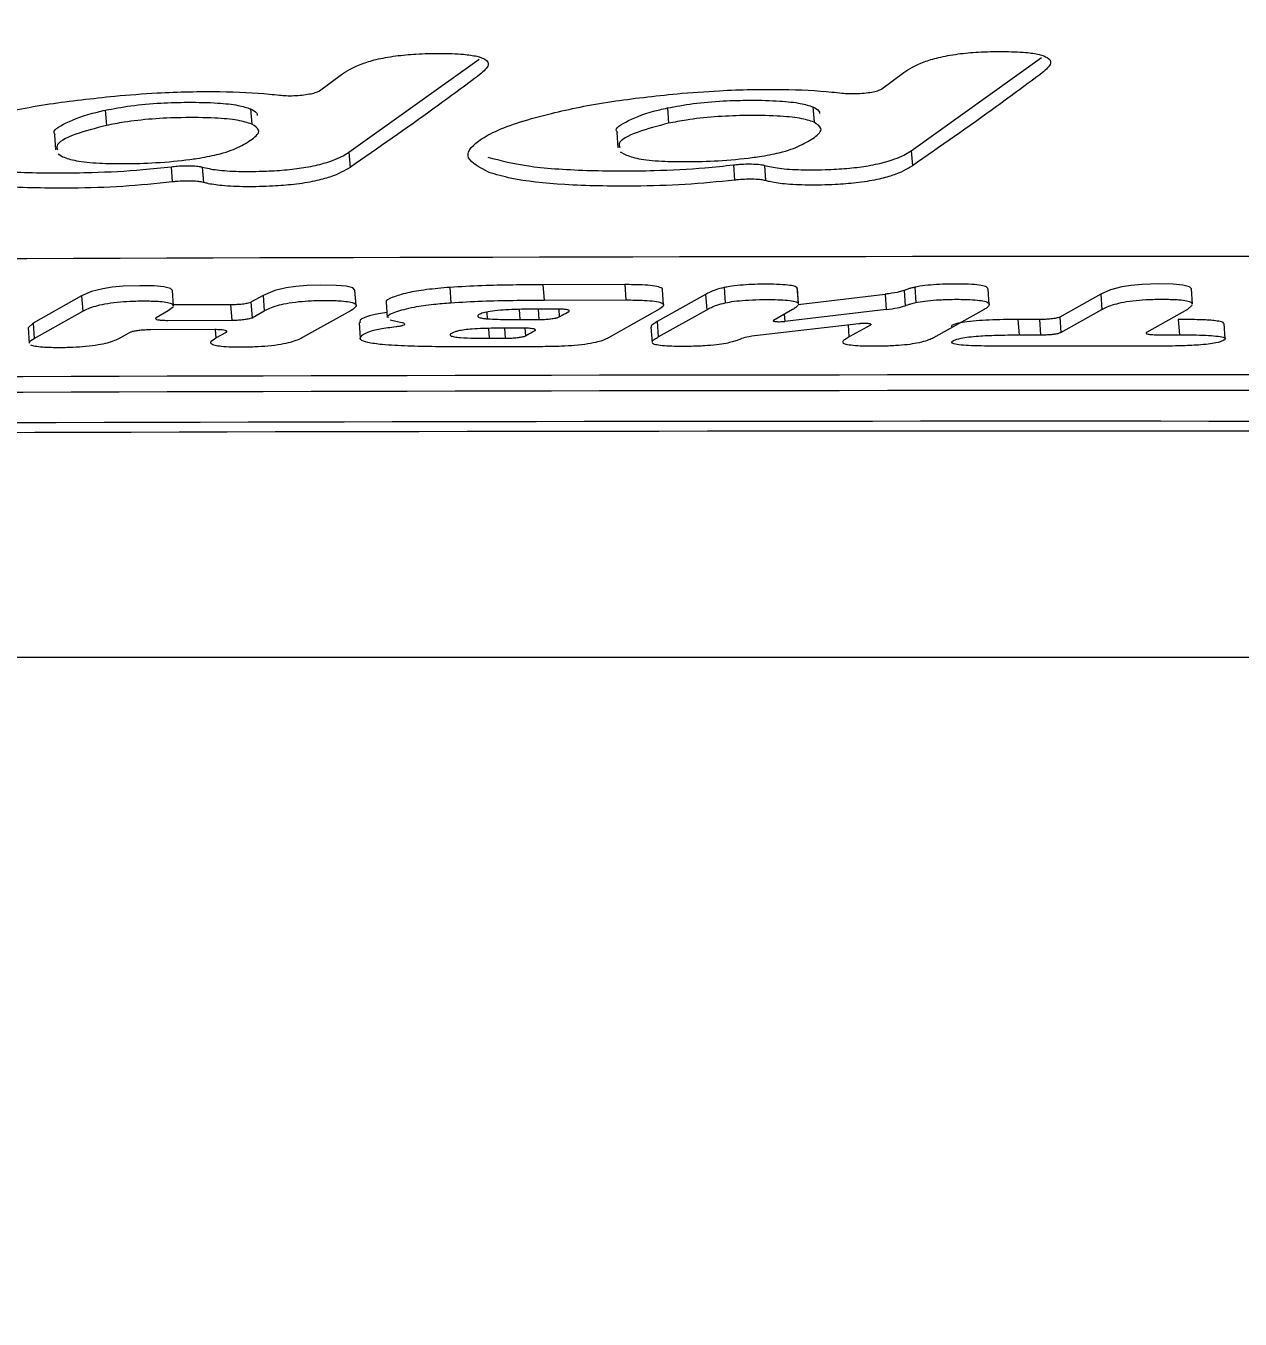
# Model space of a CAD drawing. Header units: millimetres. Extents: x -8327 to 9087, y -6583 to 5996.
# Drawn here: x 5940.01 to 5955.43, y -162.47 to -146.06 of the extents above; entities that cross this region are included whole.
import ezdxf

# ---------------------------------------------------------------- set-up
doc = ezdxf.new("R2010")
doc.units = ezdxf.units.MM
for name, color, linetype in [('DIKOM_ОБЪЕКТ', 7, 'Continuous'), ('DIKOM_РАЗМЕР_ЗОНА', 7, 'Continuous'), ('DIKOM_РАЗМЕР_ОБЪЕКТА', 7, 'Continuous')]:
    doc.layers.add(name, color=color, linetype=linetype)
doc.styles.add('style1', font='arial.ttf', dxfattribs={"width": 0.8})
doc.dimstyles.new('1-50', dxfattribs={"dimtxt": 300, "dimasz": 200, "dimexe": 100, "dimexo": 0, "dimgap": 100, "dimtad": 1, "dimtxsty": 'style1', "dimcen": 200, "dimclrd": 7, "dimclre": 7, "dimclrt": 7, "dimadec": 1, "dimazin": 2, "dimtfac": 1, "dimtmove": 0, "dimatfit": 2, "dimfxl": 0, "dimlwd": 25, "dimlwe": 18, "dimarcsym": 0})

# ---------------------------------------------------------------- blocks, each defined once
blk = doc.blocks.new('*D9')
at = {"layer": 'Defpoints', "color": 0, "transparency": 16777216}
for p in [(7087.366, 843.902), (-4957.594, 227.929), (7087.366, -4838.641)]:
    blk.add_point(p, dxfattribs=at)
at = {"layer": 'DIKOM_РАЗМЕР_ОБЪЕКТА', "color": 7, "lineweight": 18, "transparency": 16777216}
for p, q in [((7087.366, 843.902), (7087.366, -4938.641)), ((-4957.594, 227.929), (-4957.594, -4938.641))]:
    blk.add_line(p, q, dxfattribs=at)
at = {"layer": 'DIKOM_РАЗМЕР_ОБЪЕКТА', "color": 7, "lineweight": 25, "transparency": 16777216}
blk.add_line((-4757.594, -4838.641), (6887.366, -4838.641), dxfattribs=at)
at = {"layer": 'DIKOM_РАЗМЕР_ОБЪЕКТА', "color": 7, "transparency": 16777216}
for points in [[(-4757.594, -4805.308), (-4757.594, -4871.975), (-4957.594, -4838.641)], [(6887.366, -4805.308), (6887.366, -4871.975), (7087.366, -4838.641)]]:
    blk.add_solid(points, dxfattribs=at)
at = {"layer": 'DIKOM_РАЗМЕР_ОБЪЕКТА', "color": 7, "transparency": 16777216, "insert": (4098.945, -4585.469), "char_height": 300, "attachment_point": 5, "style": 'style1'}
blk.add_mtext('12040', dxfattribs=at)
blk = doc.blocks.new('*D12')
at = {"layer": 'Defpoints', "color": 0, "transparency": 16777216}
for p in [(-6501.585, 227.929), (9087.366, 227.928), (9087.366, -6483.303)]:
    blk.add_point(p, dxfattribs=at)
at = {"layer": 'DIKOM_РАЗМЕР_ЗОНА', "color": 7, "lineweight": 18, "transparency": 16777216}
for p, q in [((-6501.585, 227.929), (-6501.585, -6583.303)), ((9087.366, 227.928), (9087.366, -6583.303))]:
    blk.add_line(p, q, dxfattribs=at)
at = {"layer": 'DIKOM_РАЗМЕР_ЗОНА', "color": 7, "lineweight": 25, "transparency": 16777216}
blk.add_line((-6301.585, -6483.303), (8887.366, -6483.303), dxfattribs=at)
at = {"layer": 'DIKOM_РАЗМЕР_ЗОНА', "color": 7, "transparency": 16777216}
for points in [[(-6301.585, -6449.97), (-6301.585, -6516.637), (-6501.585, -6483.303)], [(8887.366, -6449.97), (8887.366, -6516.637), (9087.366, -6483.303)]]:
    blk.add_solid(points, dxfattribs=at)
at = {"layer": 'DIKOM_РАЗМЕР_ЗОНА', "color": 7, "transparency": 16777216, "insert": (2981.198, -6230.131), "char_height": 300, "attachment_point": 5, "style": 'style1'}
blk.add_mtext('15500', dxfattribs=at)

msp = doc.modelspace()

# ---------------------------------------------------------------- linework, layer by layer
at = {"layer": 'DIKOM_ОБЪЕКТ', "color": 7, "linetype": 'Continuous', "lineweight": 15}
for p, q in [((5944.115, -147.664), (5945.768, -146.482)), ((5951.252, -147.645), (5952.906, -146.461)), ((5943.74, -146.886), (5944.019, -146.679)), ((5950.877, -146.862), (5951.156, -146.654)), ((5941.022, -147.131), (5941.036, -147.325)), ((5942.867, -147.114), (5942.881, -147.308)), ((5948.159, -147.103), (5948.173, -147.297)), ((5950.004, -147.089), (5950.018, -147.283)), ((5940.378, -147.442), (5940.392, -147.635)), ((5947.515, -147.414), (5947.529, -147.608)), ((5940.422, -147.686), (5940.482, -147.722)), ((5944.115, -147.664), (5944.129, -147.858)), ((5947.559, -147.659), (5947.619, -147.694)), ((5951.252, -147.645), (5951.266, -147.838)), ((5941.859, -147.848), (5941.873, -148.042)), ((5942.253, -147.853), (5942.267, -148.047)), ((5948.996, -147.825), (5949.01, -148.019)), ((5949.39, -147.831), (5949.404, -148.025)), ((5947.616, -149.345), (5946.577, -149.347)), ((5947.616, -149.345), (5947.63, -149.539)), ((5940.722, -149.488), (5940.107, -149.832)), ((5940.722, -149.488), (5940.736, -149.682)), ((5941.888, -149.613), (5941.874, -149.419)), ((5943.026, -149.481), (5942.871, -149.569)), ((5943.026, -149.481), (5943.04, -149.676)), ((5944.205, -149.608), (5944.191, -149.414)), ((5945.395, -149.38), (5945.409, -149.574)), ((5946.577, -149.347), (5946.591, -149.541)), ((5948.642, -149.469), (5948.027, -149.814)), ((5948.109, -149.603), (5948.095, -149.409)), ((5948.642, -149.469), (5948.656, -149.664)), ((5948.877, -149.381), (5948.891, -149.575)), ((5949.803, -149.394), (5949.801, -149.38)), ((5949.801, -149.38), (5949.815, -149.574)), ((5949.823, -149.588), (5949.809, -149.394)), ((5949.818, -149.595), (5950.92, -149.467)), ((5950.92, -149.467), (5950.934, -149.661)), ((5951.162, -149.418), (5951.176, -149.612)), ((5951.296, -149.378), (5951.31, -149.573)), ((5952.242, -149.596), (5952.228, -149.401)), ((5953.657, -149.464), (5953.138, -149.756)), ((5953.657, -149.464), (5953.67, -149.659)), ((5954.822, -149.593), (5954.809, -149.399)), ((5941.886, -149.625), (5941.822, -149.679)), ((5942.613, -149.601), (5941.887, -149.603)), ((5942.613, -149.601), (5942.627, -149.796)), ((5942.871, -149.569), (5942.886, -149.764)), ((5944.142, -149.672), (5943.527, -150.017)), ((5944.589, -149.568), (5944.602, -149.763)), ((5946.275, -149.66), (5946.284, -149.787)), ((5946.758, -149.655), (5946.516, -149.655)), ((5946.516, -149.655), (5946.525, -149.787)), ((5946.591, -149.541), (5947.63, -149.539)), ((5946.777, -149.655), (5946.784, -149.755)), ((5948.061, -149.652), (5947.4, -150.024)), ((5948.041, -150.009), (5948.656, -149.664)), ((5949.743, -149.662), (5949.503, -149.799)), ((5950.934, -149.661), (5949.646, -149.811)), ((5949.815, -149.574), (5949.817, -149.588)), ((5952.179, -149.66), (5951.564, -150.005)), ((5953.152, -149.951), (5953.67, -149.659)), ((5954.758, -149.659), (5954.24, -149.951)), ((5954.82, -149.605), (5954.758, -149.659)), ((5940.107, -149.832), (5940.044, -149.893)), ((5940.107, -149.832), (5940.121, -150.027)), ((5940.121, -150.027), (5940.736, -149.682)), ((5941.822, -149.679), (5941.668, -149.767)), ((5941.815, -149.798), (5942.627, -149.796)), ((5942.886, -149.764), (5943.04, -149.676)), ((5944.244, -149.831), (5944.258, -150.025)), ((5944.786, -149.83), (5944.64, -149.794)), ((5945.864, -149.694), (5945.87, -149.779)), ((5946.284, -149.787), (5946.525, -149.787)), ((5946.904, -149.675), (5946.905, -149.686)), ((5948.027, -149.814), (5948.041, -150.009)), ((5949.64, -149.721), (5949.646, -149.811)), ((5952.88, -149.787), (5952.607, -149.788)), ((5952.607, -149.788), (5952.621, -149.982)), ((5952.88, -149.787), (5952.894, -149.982)), ((5953.138, -149.756), (5953.152, -149.951)), ((5954.642, -149.787), (5954.656, -149.982)), ((5955.236, -150.032), (5955.222, -149.837)), ((5940.043, -149.893), (5940.057, -150.088)), ((5941.341, -149.95), (5941.208, -150.024)), ((5942.412, -149.916), (5941.599, -149.919)), ((5942.418, -149.916), (5942.426, -150.02)), ((5942.426, -150.02), (5942.559, -149.947)), ((5942.558, -149.936), (5942.559, -149.947)), ((5945.887, -149.9), (5945.896, -150.026)), ((5946.329, -149.897), (5946.087, -149.898)), ((5946.088, -149.898), (5946.097, -150.026)), ((5946.349, -149.897), (5946.355, -149.995)), ((5946.475, -149.917), (5946.476, -149.928)), ((5947.948, -149.885), (5947.962, -150.079)), ((5950.589, -149.842), (5949.337, -149.985)), ((5950.452, -149.857), (5950.462, -150.006)), ((5950.462, -150.006), (5950.738, -149.853)), ((5950.738, -149.847), (5950.738, -149.853)), ((5950.738, -149.853), (5950.74, -149.852)), ((5952.621, -149.982), (5952.894, -149.982)), ((5954.387, -149.982), (5954.656, -149.982)), ((5946.575, -150.132), (5945.583, -150.133)), ((5945.896, -150.026), (5946.097, -150.026)), ((5954.393, -150.125), (5952.355, -150.126)), ((5854.994, -154.072), (6093.039, -154.072))]:
    msp.add_line(p, q, dxfattribs=at)
at = {"layer": 'DIKOM_ОБЪЕКТ', "color": 7, "linetype": 'Continuous', "lineweight": 15, "flags": 128}
for points in [[(5954.808, -149.399), (5954.809, -149.398), (5954.784, -149.372), (5954.701, -149.35), (5954.578, -149.339), (5954.393, -149.336), (5954.185, -149.343), (5954.044, -149.356), (5953.926, -149.374), (5953.78, -149.411), (5953.657, -149.464), (5953.657, -149.464)], [(5941.872, -149.419), (5941.874, -149.418), (5941.849, -149.392), (5941.767, -149.371), (5941.643, -149.36), (5941.459, -149.358), (5941.251, -149.365), (5941.11, -149.379), (5940.992, -149.397), (5940.846, -149.434), (5940.722, -149.488), (5940.722, -149.488)], [(5944.191, -149.414), (5944.191, -149.414), (5944.166, -149.387), (5944.08, -149.365), (5943.954, -149.354), (5943.759, -149.351), (5943.583, -149.357), (5943.441, -149.369), (5943.319, -149.386), (5943.176, -149.419), (5943.026, -149.481), (5943.026, -149.481)]]:
    msp.add_lwpolyline(points, dxfattribs=at)
at = {"layer": 'DIKOM_ОБЪЕКТ', "color": 7, "linetype": 'Continuous', "lineweight": 15}
for points, knots in [([(5791.793, -181.425), (5792.352, -181.186), (5794.848, -180.122), (5799.246, -177.921), (5804.978, -174.816), (5810.662, -171.385), (5816.296, -167.659), (5821.874, -163.633), (5827.393, -159.312), (5832.849, -154.7), (5838.237, -149.799), (5843.553, -144.614), (5848.793, -139.147), (5853.954, -133.405), (5859.03, -127.39), (5864.019, -121.108), (5868.917, -114.564), (5873.719, -107.761), (5878.424, -100.707), (5883.025, -93.405), (5887.522, -85.861), (5891.909, -78.082), (5896.184, -70.073), (5900.344, -61.839), (5904.386, -53.388), (5908.306, -44.726), (5912.101, -35.859), (5915.769, -26.794), (5919.309, -17.537), (5922.715, -8.096), (5925.986, 1.522), (5929.12, 11.31), (5932.114, 21.261), (5934.966, 31.368), (5937.674, 41.621), (5940.235, 52.015), (5942.649, 62.541), (5944.913, 73.191), (5947.025, 83.957), (5948.984, 94.832), (5950.788, 105.806), (5952.438, 116.872), (5953.929, 128.022), (5955.263, 139.246), (5956.437, 150.537), (5957.451, 161.886), (5958.305, 173.285), (5958.996, 184.725), (5959.526, 196.197), (5959.892, 207.693), (5960.081, 217.94), (5960.107, 224.353), (5960.117, 226.927)], [0, 0, 0, 0, 0.005877, 0.026267, 0.046664, 0.067067, 0.087475, 0.107888, 0.128305, 0.148726, 0.16915, 0.189577, 0.210006, 0.230437, 0.25087, 0.271303, 0.291737, 0.312171, 0.332606, 0.35304, 0.373475, 0.393909, 0.414343, 0.434776, 0.455209, 0.475641, 0.496073, 0.516504, 0.536935, 0.557365, 0.577794, 0.598223, 0.618652, 0.63908, 0.659507, 0.679934, 0.700361, 0.720787, 0.741213, 0.761639, 0.782064, 0.802489, 0.822914, 0.843338, 0.863763, 0.884187, 0.904611, 0.925035, 0.945458, 0.965882, 0.986306, 1, 1, 1, 1]), ([(5951.156, -146.654), (5951.227, -146.608), (5951.328, -146.542), (5951.589, -146.461), (5951.828, -146.416), (5952.121, -146.389), (5952.42, -146.384), (5952.694, -146.393), (5952.887, -146.422), (5953.007, -146.469), (5953.04, -146.548), (5952.965, -146.614), (5952.919, -146.654)], [0, 0, 0, 0, 0.1888419, 0.2687425, 0.3494612, 0.4201301, 0.5043173, 0.5932775, 0.6610167, 0.7286917, 0.8352795, 1, 1, 1, 1]), ([(5944.019, -146.679), (5944.09, -146.633), (5944.191, -146.567), (5944.451, -146.486), (5944.691, -146.441), (5944.983, -146.414), (5945.283, -146.408), (5945.557, -146.416), (5945.75, -146.445), (5945.87, -146.491), (5945.903, -146.57), (5945.828, -146.636), (5945.782, -146.676)], [0, 0, 0, 0, 0.188872, 0.268682, 0.349399, 0.420068, 0.504258, 0.593213, 0.660946, 0.728615, 0.835174, 1, 1, 1, 1]), ([(5945.782, -146.676), (5945.587, -146.821), (5945.037, -147.229), (5944.485, -147.611), (5944.129, -147.858)], [0, 0, 0, 0, 0.354199, 1, 1, 1, 1]), ([(5952.919, -146.654), (5952.724, -146.799), (5952.174, -147.208), (5951.622, -147.591), (5951.266, -147.838)], [0, 0, 0, 0, 0.35451, 1, 1, 1, 1]), ([(5948.279, -146.922), (5948.458, -146.908), (5948.906, -146.872), (5949.6, -146.86), (5950.109, -146.884), (5950.329, -146.91), (5950.371, -146.915)], [0, 0, 0, 0, 0.2411217, 0.6020304, 0.9250341, 1, 1, 1, 1]), ([(5950.371, -146.915), (5950.398, -146.917), (5950.452, -146.922), (5950.554, -146.921), (5950.658, -146.914), (5950.753, -146.902), (5950.83, -146.884), (5950.865, -146.87), (5950.876, -146.862), (5950.877, -146.862)], [0, 0, 0, 0, 0.162079, 0.324966, 0.487505, 0.650479, 0.813414, 0.976696, 1, 1, 1, 1]), ([(5939.549, -147.203), (5939.666, -147.176), (5939.899, -147.122), (5940.418, -147.03), (5940.859, -146.982), (5941.142, -146.952)], [0, 0, 0, 0, 0.2649038, 0.5263414, 1, 1, 1, 1]), ([(5941.022, -147.131), (5941.126, -147.111), (5941.335, -147.072), (5941.713, -147.038), (5942.094, -147.028), (5942.44, -147.035), (5942.721, -147.066), (5942.819, -147.098), (5942.867, -147.114)], [0, 0, 0, 0, 0.174135, 0.34934, 0.503281, 0.689786, 0.84863, 1, 1, 1, 1]), ([(5941.142, -146.952), (5941.322, -146.937), (5941.769, -146.901), (5942.463, -146.888), (5942.972, -146.911), (5943.192, -146.936), (5943.234, -146.94)], [0, 0, 0, 0, 0.241116, 0.602032, 0.924878, 1, 1, 1, 1]), ([(5943.234, -146.94), (5943.261, -146.943), (5943.315, -146.948), (5943.417, -146.947), (5943.521, -146.94), (5943.616, -146.926), (5943.692, -146.909), (5943.727, -146.895), (5943.738, -146.887), (5943.74, -146.886)], [0, 0, 0, 0, 0.162172, 0.325198, 0.487861, 0.650282, 0.813285, 0.97668, 1, 1, 1, 1]), ([(5946.686, -147.171), (5946.803, -147.144), (5947.036, -147.09), (5947.555, -146.999), (5947.996, -146.952), (5948.279, -146.922)], [0, 0, 0, 0, 0.2649, 0.526357, 1, 1, 1, 1]), ([(5948.159, -147.103), (5948.263, -147.083), (5948.472, -147.044), (5948.851, -147.011), (5949.231, -147.002), (5949.577, -147.01), (5949.858, -147.041), (5949.956, -147.073), (5950.004, -147.089)], [0, 0, 0, 0, 0.173985, 0.349432, 0.503393, 0.689939, 0.848808, 1, 1, 1, 1]), ([(5940.389, -147.44), (5940.385, -147.437), (5940.34, -147.392), (5940.512, -147.29), (5940.769, -147.188), (5940.988, -147.139), (5941.022, -147.131)], [0, 0, 0, 0, 0.040545, 0.47439, 0.919597, 1, 1, 1, 1]), ([(5942.867, -147.114), (5942.899, -147.131), (5942.949, -147.157), (5942.949, -147.187), (5942.95, -147.197)], [0, 0, 0, 0, 0.638974, 1, 1, 1, 1]), ([(5945.893, -147.92), (5945.778, -147.86), (5945.548, -147.741), (5945.722, -147.515), (5946.122, -147.318), (5946.548, -147.207), (5946.686, -147.171)], [0, 0, 0, 0, 0.274354, 0.548066, 0.854248, 1, 1, 1, 1]), ([(5947.526, -147.413), (5947.522, -147.409), (5947.477, -147.364), (5947.649, -147.261), (5947.906, -147.159), (5948.125, -147.11), (5948.159, -147.103)], [0, 0, 0, 0, 0.040513, 0.474227, 0.919343, 1, 1, 1, 1]), ([(5950.018, -147.283), (5949.964, -147.265), (5949.857, -147.23), (5949.537, -147.2), (5949.155, -147.195), (5948.751, -147.212), (5948.417, -147.249), (5948.246, -147.283), (5948.173, -147.297)], [0, 0, 0, 0, 0.167042, 0.334769, 0.539469, 0.706844, 0.874932, 1, 1, 1, 1]), ([(5950.004, -147.089), (5950.036, -147.106), (5950.086, -147.133), (5950.087, -147.163), (5950.087, -147.173)], [0, 0, 0, 0, 0.638983, 1, 1, 1, 1]), ([(5941.036, -147.325), (5940.897, -147.361), (5940.585, -147.443), (5940.39, -147.555), (5940.41, -147.617), (5940.416, -147.634)], [0, 0, 0, 0, 0.370656, 0.835512, 1, 1, 1, 1]), ([(5942.881, -147.308), (5942.827, -147.29), (5942.719, -147.255), (5942.399, -147.226), (5942.018, -147.222), (5941.614, -147.239), (5941.28, -147.277), (5941.109, -147.311), (5941.036, -147.325)], [0, 0, 0, 0, 0.167183, 0.334954, 0.539676, 0.706852, 0.874947, 1, 1, 1, 1]), ([(5942.887, -147.5), (5942.911, -147.481), (5942.959, -147.442), (5942.985, -147.375), (5942.92, -147.333), (5942.881, -147.308)], [0, 0, 0, 0, 0.290017, 0.57165, 1, 1, 1, 1]), ([(5948.173, -147.297), (5948.034, -147.333), (5947.721, -147.415), (5947.527, -147.527), (5947.547, -147.589), (5947.553, -147.606)], [0, 0, 0, 0, 0.370677, 0.835549, 1, 1, 1, 1]), ([(5950.024, -147.476), (5950.048, -147.457), (5950.095, -147.418), (5950.123, -147.351), (5950.057, -147.309), (5950.018, -147.283)], [0, 0, 0, 0, 0.289918, 0.571571, 1, 1, 1, 1]), ([(5942.186, -147.744), (5942.275, -147.728), (5942.502, -147.688), (5942.725, -147.601), (5942.831, -147.535), (5942.887, -147.5)], [0, 0, 0, 0, 0.232034, 0.596452, 1, 1, 1, 1]), ([(5949.324, -147.72), (5949.412, -147.705), (5949.64, -147.664), (5949.862, -147.577), (5949.968, -147.511), (5950.024, -147.476)], [0, 0, 0, 0, 0.232035, 0.596516, 1, 1, 1, 1]), ([(5942.253, -147.853), (5942.31, -147.867), (5942.424, -147.893), (5942.718, -147.911), (5943.034, -147.908), (5943.334, -147.889), (5943.595, -147.855), (5943.858, -147.793), (5944.017, -147.727), (5944.092, -147.679), (5944.115, -147.664)], [0, 0, 0, 0, 0.12404, 0.248785, 0.382944, 0.481941, 0.58125, 0.701278, 0.908654, 1, 1, 1, 1]), ([(5947.619, -147.694), (5947.669, -147.713), (5947.77, -147.751), (5948.061, -147.78), (5948.416, -147.787), (5948.815, -147.776), (5949.132, -147.747), (5949.294, -147.724), (5949.324, -147.72)], [0, 0, 0, 0, 0.188198, 0.377915, 0.541249, 0.737349, 0.951907, 1, 1, 1, 1]), ([(5949.39, -147.831), (5949.447, -147.844), (5949.561, -147.872), (5949.856, -147.89), (5950.171, -147.887), (5950.471, -147.869), (5950.732, -147.835), (5950.996, -147.774), (5951.154, -147.707), (5951.229, -147.659), (5951.252, -147.645)], [0, 0, 0, 0, 0.124012, 0.248897, 0.382871, 0.481865, 0.581175, 0.701213, 0.908637, 1, 1, 1, 1]), ([(5938.742, -147.756), (5938.901, -147.798), (5939.21, -147.88), (5940.005, -147.929), (5940.782, -147.929), (5941.417, -147.897), (5941.74, -147.862), (5941.859, -147.848)], [0, 0, 0, 0, 0.263532, 0.510117, 0.72982, 0.900121, 1, 1, 1, 1]), ([(5940.482, -147.722), (5940.532, -147.74), (5940.633, -147.777), (5940.924, -147.806), (5941.279, -147.812), (5941.678, -147.8), (5941.995, -147.771), (5942.157, -147.748), (5942.186, -147.744)], [0, 0, 0, 0, 0.18836, 0.378103, 0.54146, 0.737568, 0.952134, 1, 1, 1, 1]), ([(5941.859, -147.848), (5941.885, -147.845), (5941.944, -147.839), (5942.042, -147.835), (5942.139, -147.836), (5942.212, -147.843), (5942.241, -147.85), (5942.253, -147.853)], [0, 0, 0, 0, 0.177974, 0.400216, 0.621961, 0.843642, 1, 1, 1, 1]), ([(5944.129, -147.858), (5944.059, -147.899), (5943.957, -147.959), (5943.69, -148.033), (5943.435, -148.075), (5943.124, -148.099), (5942.801, -148.106), (5942.504, -148.093), (5942.343, -148.068), (5942.282, -148.051), (5942.267, -148.047)], [0, 0, 0, 0, 0.256519, 0.372751, 0.490215, 0.591406, 0.719881, 0.85134, 0.963048, 1, 1, 1, 1]), ([(5945.879, -147.726), (5946.038, -147.769), (5946.347, -147.853), (5947.142, -147.903), (5947.919, -147.904), (5948.554, -147.874), (5948.877, -147.838), (5948.996, -147.825)], [0, 0, 0, 0, 0.263515, 0.510043, 0.729718, 0.900005, 1, 1, 1, 1]), ([(5948.996, -147.825), (5949.022, -147.822), (5949.08, -147.816), (5949.178, -147.812), (5949.275, -147.814), (5949.348, -147.821), (5949.378, -147.828), (5949.39, -147.831)], [0, 0, 0, 0, 0.175946, 0.398223, 0.6197667, 0.841126, 1, 1, 1, 1]), ([(5951.266, -147.838), (5951.196, -147.88), (5951.094, -147.94), (5950.827, -148.013), (5950.572, -148.055), (5950.261, -148.079), (5949.939, -148.085), (5949.641, -148.072), (5949.481, -148.046), (5949.419, -148.029), (5949.404, -148.025)], [0, 0, 0, 0, 0.256447, 0.372684, 0.49029, 0.59147, 0.719928, 0.851547, 0.963122, 1, 1, 1, 1]), ([(5941.873, -148.042), (5941.665, -148.063), (5941.25, -148.106), (5940.49, -148.126), (5939.693, -148.112), (5939.071, -148.043), (5938.844, -147.976), (5938.756, -147.949)], [0, 0, 0, 0, 0.170244, 0.339448, 0.593482, 0.841814, 1, 1, 1, 1]), ([(5942.267, -148.047), (5942.249, -148.043), (5942.213, -148.035), (5942.125, -148.029), (5942.025, -148.03), (5941.937, -148.035), (5941.889, -148.04), (5941.873, -148.042)], [0, 0, 0, 0, 0.22146, 0.444243, 0.6662, 0.887841, 1, 1, 1, 1]), ([(5949.01, -148.019), (5948.802, -148.04), (5948.387, -148.082), (5947.627, -148.101), (5946.83, -148.086), (5946.208, -148.015), (5945.981, -147.947), (5945.893, -147.92)], [0, 0, 0, 0, 0.170239, 0.339556, 0.593563, 0.841861, 1, 1, 1, 1]), ([(5949.404, -148.025), (5949.386, -148.021), (5949.35, -148.012), (5949.262, -148.007), (5949.162, -148.007), (5949.075, -148.012), (5949.026, -148.017), (5949.01, -148.019)], [0, 0, 0, 0, 0.221427, 0.444192, 0.666146, 0.887799, 1, 1, 1, 1]), ([(5881.483, -149.618), (5894.095, -149.439), (5919.317, -149.079), (5957.187, -148.931), (5995.082, -149.09), (6020.363, -149.457), (6033.004, -149.64)], [0, 0, 0, 0, 0.249963, 0.499928, 0.749964, 1, 1, 1, 1]), ([(5948.093, -149.409), (5948.093, -149.408), (5948.103, -149.398), (5948.07, -149.379), (5947.982, -149.359), (5947.823, -149.346), (5947.693, -149.345), (5947.616, -149.345)], [0, 0, 0, 0, 0.017993, 0.255015, 0.494189, 0.702099, 1, 1, 1, 1]), ([(5949.801, -149.38), (5949.788, -149.373), (5949.762, -149.36), (5949.655, -149.346), (5949.476, -149.338), (5949.274, -149.34), (5949.079, -149.351), (5948.956, -149.366), (5948.899, -149.377), (5948.877, -149.381)], [0, 0, 0, 0, 0.129967, 0.260409, 0.415376, 0.654434, 0.785728, 0.918077, 1, 1, 1, 1]), ([(5952.226, -149.402), (5952.223, -149.393), (5952.217, -149.375), (5952.147, -149.354), (5952.02, -149.34), (5951.846, -149.336), (5951.665, -149.338), (5951.495, -149.349), (5951.374, -149.363), (5951.317, -149.374), (5951.296, -149.378)], [0, 0, 0, 0, 0.140428, 0.268826, 0.398025, 0.544822, 0.697525, 0.813346, 0.930085, 1, 1, 1, 1]), ([(5945.395, -149.38), (5945.294, -149.388), (5945.09, -149.406), (5944.827, -149.451), (5944.665, -149.506), (5944.568, -149.548), (5944.59, -149.567), (5944.59, -149.568)], [0, 0, 0, 0, 0.2206745, 0.4423661, 0.7108132, 0.9913618, 1, 1, 1, 1]), ([(5946.577, -149.347), (5946.45, -149.347), (5946.195, -149.349), (5945.798, -149.356), (5945.531, -149.372), (5945.395, -149.38)], [0, 0, 0, 0, 0.329671, 0.659736, 1, 1, 1, 1]), ([(5948.877, -149.381), (5948.839, -149.391), (5948.765, -149.41), (5948.697, -149.44), (5948.661, -149.459), (5948.642, -149.469)], [0, 0, 0, 0, 0.342346, 0.669617, 1, 1, 1, 1]), ([(5951.162, -149.418), (5951.16, -149.419), (5951.143, -149.425), (5951.092, -149.44), (5951.006, -149.456), (5950.938, -149.464), (5950.92, -149.467)], [0, 0, 0, 0, 0.038117, 0.34881, 0.83639, 1, 1, 1, 1]), ([(5951.296, -149.378), (5951.28, -149.382), (5951.247, -149.39), (5951.202, -149.403), (5951.177, -149.413), (5951.162, -149.418)], [0, 0, 0, 0, 0.298363, 0.597508, 1, 1, 1, 1]), ([(5940.736, -149.682), (5940.781, -149.66), (5940.845, -149.628), (5941.01, -149.589), (5941.162, -149.566), (5941.348, -149.553), (5941.538, -149.55), (5941.708, -149.555), (5941.819, -149.57), (5941.879, -149.589), (5941.88, -149.605), (5941.88, -149.614)], [0, 0, 0, 0, 0.2353416, 0.3356803, 0.4370255, 0.5257819, 0.6325112, 0.7443794, 0.8245785, 0.9044509, 1, 1, 1, 1]), ([(5942.871, -149.569), (5942.871, -149.57), (5942.863, -149.574), (5942.838, -149.581), (5942.791, -149.59), (5942.736, -149.596), (5942.677, -149.6), (5942.633, -149.601), (5942.613, -149.601)], [0, 0, 0, 0, 0.031575, 0.248101, 0.46474, 0.601192, 0.813511, 1, 1, 1, 1]), ([(5943.04, -149.676), (5943.085, -149.653), (5943.149, -149.621), (5943.316, -149.582), (5943.467, -149.56), (5943.651, -149.547), (5943.84, -149.544), (5944.011, -149.549), (5944.128, -149.563), (5944.2, -149.585), (5944.217, -149.623), (5944.17, -149.654), (5944.142, -149.672)], [0, 0, 0, 0, 0.192408, 0.272674, 0.353717, 0.424926, 0.510215, 0.600005, 0.666773, 0.733394, 0.841006, 1, 1, 1, 1]), ([(5944.615, -149.761), (5944.611, -149.757), (5944.59, -149.735), (5944.708, -149.688), (5944.897, -149.633), (5945.164, -149.594), (5945.335, -149.58), (5945.409, -149.574)], [0, 0, 0, 0, 0.061485, 0.336069, 0.630098, 0.839343, 1, 1, 1, 1]), ([(5945.409, -149.574), (5945.542, -149.566), (5945.806, -149.551), (5946.203, -149.543), (5946.461, -149.542), (5946.591, -149.541)], [0, 0, 0, 0, 0.333113, 0.664253, 1, 1, 1, 1]), ([(5946.516, -149.655), (5946.405, -149.656), (5946.246, -149.657), (5946.035, -149.67), (5945.905, -149.684), (5945.809, -149.704), (5945.759, -149.726), (5945.741, -149.748), (5945.772, -149.766), (5945.823, -149.774), (5945.861, -149.778), (5945.87, -149.779)], [0, 0, 0, 0, 0.252705, 0.360273, 0.468923, 0.564041, 0.678178, 0.800643, 0.886258, 0.972015, 1, 1, 1, 1]), ([(5946.905, -149.686), (5946.905, -149.686), (5946.911, -149.682), (5946.915, -149.675), (5946.896, -149.665), (5946.855, -149.658), (5946.805, -149.655), (5946.77, -149.655), (5946.758, -149.655)], [0, 0, 0, 0, 0.017741, 0.23428, 0.450625, 0.666499, 0.88081, 1, 1, 1, 1]), ([(5947.63, -149.539), (5947.711, -149.54), (5947.847, -149.541), (5948.002, -149.554), (5948.093, -149.575), (5948.124, -149.609), (5948.085, -149.636), (5948.061, -149.652)], [0, 0, 0, 0, 0.22225, 0.376907, 0.532543, 0.71921, 1, 1, 1, 1]), ([(5948.656, -149.664), (5948.675, -149.654), (5948.712, -149.634), (5948.78, -149.604), (5948.854, -149.585), (5948.891, -149.575)], [0, 0, 0, 0, 0.338459, 0.665287, 1, 1, 1, 1]), ([(5948.891, -149.575), (5948.927, -149.569), (5948.999, -149.555), (5949.155, -149.541), (5949.36, -149.533), (5949.558, -149.534), (5949.716, -149.545), (5949.789, -149.559), (5949.808, -149.57), (5949.815, -149.574)], [0, 0, 0, 0, 0.1297657, 0.2596319, 0.4149182, 0.6536118, 0.7854374, 0.9177116, 1, 1, 1, 1]), ([(5949.818, -149.604), (5949.81, -149.613), (5949.793, -149.633), (5949.76, -149.653), (5949.743, -149.662)], [0, 0, 0, 0, 0.4975705, 1, 1, 1, 1]), ([(5950.934, -149.661), (5950.985, -149.654), (5951.089, -149.64), (5951.146, -149.622), (5951.176, -149.612)], [0, 0, 0, 0, 0.489126, 1, 1, 1, 1]), ([(5951.176, -149.612), (5951.187, -149.608), (5951.209, -149.6), (5951.25, -149.587), (5951.288, -149.578), (5951.31, -149.573)], [0, 0, 0, 0, 0.298414, 0.596792, 1, 1, 1, 1]), ([(5951.31, -149.573), (5951.346, -149.566), (5951.42, -149.552), (5951.548, -149.54), (5951.667, -149.534), (5951.813, -149.53), (5951.978, -149.532), (5952.124, -149.543), (5952.214, -149.562), (5952.258, -149.597), (5952.226, -149.631), (5952.187, -149.655), (5952.179, -149.66)], [0, 0, 0, 0, 0.087437, 0.175276, 0.226472, 0.29322, 0.428063, 0.518861, 0.609959, 0.730118, 0.947226, 1, 1, 1, 1]), ([(5953.67, -149.659), (5953.715, -149.636), (5953.778, -149.605), (5953.944, -149.566), (5954.096, -149.544), (5954.282, -149.531), (5954.472, -149.529), (5954.643, -149.534), (5954.753, -149.549), (5954.814, -149.569), (5954.815, -149.585), (5954.815, -149.594)], [0, 0, 0, 0, 0.234847, 0.335396, 0.436794, 0.525356, 0.632421, 0.744653, 0.824891, 0.904917, 1, 1, 1, 1]), ([(5941.668, -149.767), (5941.666, -149.768), (5941.659, -149.773), (5941.66, -149.781), (5941.685, -149.79), (5941.73, -149.796), (5941.778, -149.798), (5941.808, -149.798), (5941.815, -149.798)], [0, 0, 0, 0, 0.070267, 0.286864, 0.503192, 0.718288, 0.932901, 1, 1, 1, 1]), ([(5942.627, -149.796), (5942.65, -149.795), (5942.697, -149.795), (5942.767, -149.789), (5942.827, -149.781), (5942.867, -149.772), (5942.88, -149.766), (5942.886, -149.764)], [0, 0, 0, 0, 0.212392, 0.425348, 0.638958, 0.853414, 1, 1, 1, 1]), ([(5944.598, -149.698), (5944.561, -149.703), (5944.451, -149.718), (5944.316, -149.758), (5944.24, -149.798), (5944.254, -149.824), (5944.258, -149.83)], [0, 0, 0, 0, 0.1407001, 0.4159769, 0.8514171, 1, 1, 1, 1]), ([(5944.713, -149.877), (5944.729, -149.875), (5944.764, -149.87), (5944.804, -149.861), (5944.827, -149.85), (5944.826, -149.84), (5944.806, -149.833), (5944.79, -149.83), (5944.786, -149.83)], [0, 0, 0, 0, 0.153147, 0.350382, 0.548711, 0.747507, 0.946182, 1, 1, 1, 1]), ([(5945.87, -149.779), (5945.914, -149.781), (5945.999, -149.786), (5946.142, -149.787), (5946.236, -149.787), (5946.284, -149.787)], [0, 0, 0, 0, 0.348414, 0.672756, 1, 1, 1, 1]), ([(5946.525, -149.787), (5946.549, -149.787), (5946.595, -149.786), (5946.665, -149.78), (5946.725, -149.772), (5946.766, -149.763), (5946.779, -149.757), (5946.784, -149.755)], [0, 0, 0, 0, 0.212316, 0.425229, 0.638757, 0.854166, 1, 1, 1, 1]), ([(5946.784, -149.755), (5946.797, -149.747), (5946.837, -149.725), (5946.877, -149.702), (5946.905, -149.686)], [0, 0, 0, 0, 0.3252602, 1, 1, 1, 1]), ([(5948.027, -149.814), (5948.011, -149.824), (5947.98, -149.843), (5947.947, -149.867), (5947.952, -149.88), (5947.954, -149.884)], [0, 0, 0, 0, 0.406822, 0.801127, 1, 1, 1, 1]), ([(5949.503, -149.799), (5949.502, -149.8), (5949.498, -149.802), (5949.499, -149.806), (5949.511, -149.81), (5949.533, -149.814), (5949.564, -149.815), (5949.598, -149.815), (5949.627, -149.813), (5949.642, -149.812), (5949.646, -149.811)], [0, 0, 0, 0, 0.043263, 0.194268, 0.345485, 0.495097, 0.644736, 0.793548, 0.941899, 1, 1, 1, 1]), ([(5950.741, -149.849), (5950.741, -149.848), (5950.742, -149.846), (5950.731, -149.842), (5950.709, -149.839), (5950.678, -149.837), (5950.644, -149.838), (5950.612, -149.839), (5950.595, -149.841), (5950.589, -149.842)], [0, 0, 0, 0, 0.072416, 0.239296, 0.405745, 0.570055, 0.735043, 0.899016, 1, 1, 1, 1]), ([(5952.607, -149.788), (5952.486, -149.788), (5952.31, -149.79), (5952.075, -149.802), (5951.927, -149.818), (5951.82, -149.84), (5951.761, -149.862), (5951.762, -149.876), (5951.762, -149.881)], [0, 0, 0, 0, 0.324344, 0.467449, 0.612504, 0.738099, 0.892708, 1, 1, 1, 1]), ([(5953.138, -149.756), (5953.131, -149.76), (5953.114, -149.766), (5953.072, -149.774), (5953.018, -149.781), (5952.957, -149.786), (5952.907, -149.787), (5952.882, -149.787), (5952.88, -149.787)], [0, 0, 0, 0, 0.197444, 0.413707, 0.551156, 0.764547, 0.977649, 1, 1, 1, 1]), ([(5955.214, -149.838), (5955.216, -149.835), (5955.223, -149.825), (5955.178, -149.812), (5955.08, -149.798), (5954.896, -149.788), (5954.734, -149.788), (5954.642, -149.787)], [0, 0, 0, 0, 0.0766681, 0.2341221, 0.391039, 0.6539961, 1, 1, 1, 1]), ([(5941.599, -149.919), (5941.576, -149.919), (5941.53, -149.92), (5941.46, -149.925), (5941.4, -149.933), (5941.359, -149.942), (5941.346, -149.948), (5941.341, -149.95)], [0, 0, 0, 0, 0.212353, 0.425273, 0.638821, 0.853324, 1, 1, 1, 1]), ([(5942.559, -149.947), (5942.559, -149.947), (5942.565, -149.943), (5942.569, -149.936), (5942.55, -149.926), (5942.509, -149.92), (5942.459, -149.917), (5942.424, -149.916), (5942.412, -149.916)], [0, 0, 0, 0, 0.017896, 0.234373, 0.45085, 0.666701, 0.880995, 1, 1, 1, 1]), ([(5944.537, -150.106), (5944.47, -150.098), (5944.336, -150.082), (5944.243, -150.039), (5944.269, -149.986), (5944.379, -149.931), (5944.567, -149.895), (5944.678, -149.881), (5944.713, -149.877)], [0, 0, 0, 0, 0.1673848, 0.335261, 0.555368, 0.7884535, 0.9322007, 1, 1, 1, 1]), ([(5945.679, -149.909), (5945.645, -149.912), (5945.577, -149.918), (5945.507, -149.931), (5945.439, -149.95), (5945.396, -149.971), (5945.398, -149.993), (5945.447, -150.008), (5945.55, -150.019), (5945.704, -150.026), (5945.833, -150.026), (5945.896, -150.026)], [0, 0, 0, 0, 0.083846, 0.167398, 0.227785, 0.394111, 0.492749, 0.592119, 0.682639, 0.846806, 1, 1, 1, 1]), ([(5946.087, -149.898), (5946.042, -149.898), (5945.954, -149.898), (5945.817, -149.901), (5945.725, -149.906), (5945.679, -149.909)], [0, 0, 0, 0, 0.334962, 0.661401, 1, 1, 1, 1]), ([(5946.097, -150.026), (5946.12, -150.025), (5946.166, -150.025), (5946.236, -150.019), (5946.296, -150.011), (5946.337, -150.003), (5946.35, -149.997), (5946.355, -149.995)], [0, 0, 0, 0, 0.212235, 0.425018, 0.638412, 0.85379, 1, 1, 1, 1]), ([(5946.476, -149.928), (5946.476, -149.928), (5946.483, -149.924), (5946.487, -149.917), (5946.467, -149.907), (5946.426, -149.901), (5946.376, -149.897), (5946.342, -149.897), (5946.329, -149.897)], [0, 0, 0, 0, 0.01774, 0.234718, 0.4518, 0.667726, 0.882233, 1, 1, 1, 1]), ([(5946.355, -149.995), (5946.385, -149.978), (5946.426, -149.956), (5946.466, -149.934), (5946.476, -149.928)], [0, 0, 0, 0, 0.741109, 1, 1, 1, 1]), ([(5949.337, -149.985), (5949.288, -149.991), (5949.188, -150.005), (5949.115, -150.023), (5949.09, -150.034), (5949.085, -150.036)], [0, 0, 0, 0, 0.4508371, 0.9030161, 1, 1, 1, 1]), ([(5952.355, -150.126), (5952.238, -150.125), (5952.067, -150.124), (5951.879, -150.112), (5951.787, -150.097), (5951.758, -150.075), (5951.789, -150.05), (5951.864, -150.026), (5951.981, -150.008), (5952.135, -149.994), (5952.356, -149.984), (5952.525, -149.983), (5952.621, -149.982)], [0, 0, 0, 0, 0.183979, 0.267126, 0.351038, 0.423308, 0.512725, 0.60657, 0.672657, 0.738651, 0.850636, 1, 1, 1, 1]), ([(5952.894, -149.982), (5952.917, -149.982), (5952.963, -149.981), (5953.033, -149.976), (5953.093, -149.968), (5953.134, -149.959), (5953.147, -149.953), (5953.152, -149.951)], [0, 0, 0, 0, 0.212257, 0.425097, 0.638513, 0.853926, 1, 1, 1, 1]), ([(5954.24, -149.951), (5954.238, -149.952), (5954.231, -149.956), (5954.231, -149.964), (5954.256, -149.973), (5954.302, -149.979), (5954.35, -149.981), (5954.38, -149.982), (5954.387, -149.982)], [0, 0, 0, 0, 0.070336, 0.286794, 0.503028, 0.718672, 0.932973, 1, 1, 1, 1]), ([(5954.656, -149.982), (5954.771, -149.982), (5954.94, -149.983), (5955.126, -149.996), (5955.218, -150.011), (5955.246, -150.033), (5955.215, -150.058), (5955.14, -150.082), (5955.023, -150.101), (5954.87, -150.114), (5954.653, -150.124), (5954.487, -150.125), (5954.393, -150.125)], [0, 0, 0, 0, 0.182573, 0.266085, 0.350369, 0.422703, 0.513438, 0.608939, 0.675657, 0.741976, 0.853392, 1, 1, 1, 1]), ([(5940.065, -150.087), (5940.062, -150.084), (5940.049, -150.065), (5940.088, -150.044), (5940.121, -150.027)], [0, 0, 0, 0, 0.182229, 1, 1, 1, 1]), ([(5941.208, -150.024), (5941.164, -150.045), (5941.101, -150.075), (5940.937, -150.111), (5940.785, -150.132), (5940.599, -150.144), (5940.408, -150.147), (5940.238, -150.142), (5940.124, -150.129), (5940.093, -150.117), (5940.078, -150.111)], [0, 0, 0, 0, 0.257291, 0.368301, 0.480481, 0.57829, 0.697224, 0.822183, 0.911194, 1, 1, 1, 1]), ([(5943.527, -150.017), (5943.484, -150.038), (5943.421, -150.068), (5943.256, -150.105), (5943.099, -150.126), (5942.907, -150.138), (5942.722, -150.141), (5942.557, -150.137), (5942.445, -150.125), (5942.372, -150.106), (5942.346, -150.07), (5942.395, -150.04), (5942.426, -150.02)], [0, 0, 0, 0, 0.184147, 0.267931, 0.352682, 0.425701, 0.517409, 0.595082, 0.659571, 0.723956, 0.825182, 1, 1, 1, 1]), ([(5945.583, -150.133), (5945.46, -150.133), (5945.213, -150.133), (5944.849, -150.127), (5944.642, -150.113), (5944.537, -150.106)], [0, 0, 0, 0, 0.330696, 0.659626, 1, 1, 1, 1]), ([(5947.4, -150.024), (5947.365, -150.04), (5947.309, -150.066), (5947.154, -150.098), (5946.991, -150.117), (5946.789, -150.13), (5946.655, -150.131), (5946.575, -150.132)], [0, 0, 0, 0, 0.299226, 0.467461, 0.63728, 0.7854, 1, 1, 1, 1]), ([(5947.968, -150.079), (5947.967, -150.074), (5947.961, -150.061), (5947.994, -150.037), (5948.026, -150.018), (5948.041, -150.009)], [0, 0, 0, 0, 0.206978, 0.601788, 1, 1, 1, 1]), ([(5948.902, -150.091), (5948.864, -150.097), (5948.787, -150.11), (5948.621, -150.124), (5948.412, -150.13), (5948.212, -150.129), (5948.06, -150.118), (5947.994, -150.106), (5947.976, -150.096), (5947.97, -150.093)], [0, 0, 0, 0, 0.135192, 0.270965, 0.4355253, 0.6730582, 0.8027265, 0.9331693, 1, 1, 1, 1]), ([(5949.085, -150.036), (5949.071, -150.041), (5949.041, -150.054), (5948.985, -150.072), (5948.93, -150.084), (5948.902, -150.091)], [0, 0, 0, 0, 0.309984, 0.651478, 1, 1, 1, 1]), ([(5950.392, -150.09), (5950.387, -150.081), (5950.379, -150.063), (5950.414, -150.035), (5950.446, -150.016), (5950.462, -150.006)], [0, 0, 0, 0, 0.341907, 0.669522, 1, 1, 1, 1]), ([(5951.324, -150.088), (5951.285, -150.095), (5951.208, -150.108), (5951.043, -150.121), (5950.834, -150.128), (5950.634, -150.127), (5950.482, -150.116), (5950.415, -150.103), (5950.398, -150.093), (5950.392, -150.09)], [0, 0, 0, 0, 0.135222, 0.270992, 0.435551, 0.673088, 0.802761, 0.933166, 1, 1, 1, 1]), ([(5951.564, -150.005), (5951.546, -150.015), (5951.509, -150.033), (5951.438, -150.062), (5951.362, -150.079), (5951.324, -150.088)], [0, 0, 0, 0, 0.329011, 0.660203, 1, 1, 1, 1]), ([(6032.077, -151.045), (6006.045, -150.769), (5953.976, -150.216), (5901.986, -150.76), (5875.988, -151.032)], [0, 0, 0, 0, 0.499952, 1, 1, 1, 1]), ([(5876.002, -151.227), (5901.995, -150.955), (5953.985, -150.41), (6006.054, -150.964), (6032.091, -151.24)], [0, 0, 0, 0, 0.4999535, 1, 1, 1, 1]), ([(5875.197, -151.582), (5901.192, -151.327), (5953.185, -150.818), (6005.251, -151.336), (6031.287, -151.595)], [0, 0, 0, 0, 0.499959, 1, 1, 1, 1]), ([(5874.929, -151.695), (5900.924, -151.447), (5952.918, -150.949), (6004.983, -151.455), (6031.018, -151.708)], [0, 0, 0, 0, 0.4999597, 1, 1, 1, 1])]:
    msp.add_open_spline(points, degree=3, knots=knots, dxfattribs=at)

# ---------------------------------------------------------------- dimensions: what is measured, and where the dimension line sits
at = {"layer": 'DIKOM_РАЗМЕР_ЗОНА'}
dim = msp.add_linear_dim(base=(9087.366, -6483.303), p1=(-6501.585, 227.929), p2=(9087.366, 227.928), text='15500', dimstyle='1-50', dxfattribs=at)
dim.commit()
dim.dimension.update_dxf_attribs({"geometry": '*D12', "text_midpoint": (2981.198, -6483.303), "dimtype": 160})
at = {"layer": 'DIKOM_РАЗМЕР_ОБЪЕКТА'}
dim = msp.add_linear_dim(base=(7087.366, -4838.641), p1=(-4957.594, 227.929), p2=(7087.366, 843.902), text='12040', dimstyle='1-50', dxfattribs=at)
dim.commit()
dim.dimension.update_dxf_attribs({"geometry": '*D9', "text_midpoint": (4098.945, -4838.641), "dimtype": 160})

doc.saveas('drawing.dxf')
